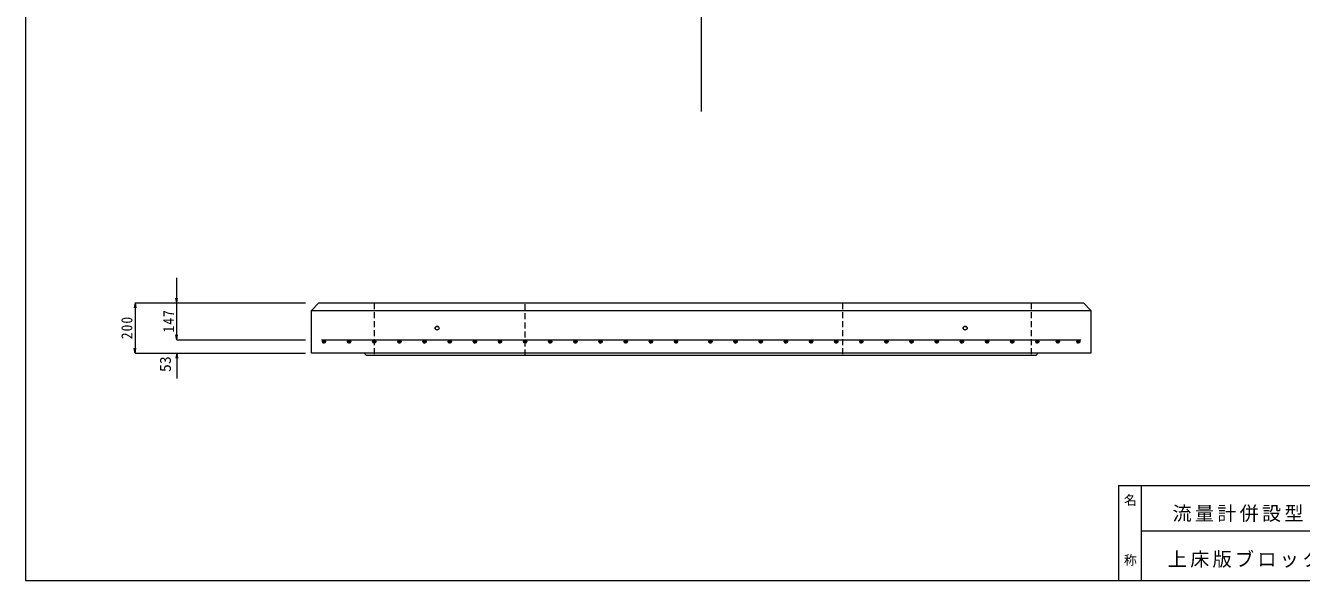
# Model space of a CAD drawing. Units: millimetres at full size, sheet at 1:20; details may follow other scales. Extents: x -10763 to 3978, y -2819 to 6691.
# Drawn here: x -3978 to 1096, y -2819 to -611 of the extents above; entities that cross this region are included whole.
import ezdxf
from ezdxf.enums import TextEntityAlignment as Align

# ---------------------------------------------------------------- set-up
doc = ezdxf.new("R2010")
doc.units = ezdxf.units.MM
doc.header["$LTSCALE"] = 20
doc.linetypes.add('DASHED1', pattern=[1.8, 1.2, -0.6])
for name, color, linetype, lineweight in [('0-0_図面枠', 4, 'Continuous', 9), ('0-3_鉄筋', 7, 'Continuous', 9), ('0-6_寸法', 4, 'Continuous', 9), ('1-0', 7, 'Continuous', 9)]:
    doc.layers.add(name, color=color, linetype=linetype, lineweight=lineweight)
doc.styles.add('@ＭＳ ゴシック', font='')
doc.styles.add('ＭＳ ゴシック', font='')
doc.styles.get('@ＭＳ ゴシック').set_extended_font_data('@MS Gothic')
doc.styles.get('ＭＳ ゴシック').set_extended_font_data('MS Gothic')

msp = doc.modelspace()

# ---------------------------------------------------------------- linework, layer by layer
at = {"layer": '0-0_図面枠', "color": 7, "linetype": 'DASHED1'}
for p, q in [((-2591.42, -1714.71), (-2591.42, -1923.71)), ((-1991.42, -1923.71), (-1991.42, -1714.71)), ((-729.42, -1714.71), (-729.42, -1923.71)), ((20.58, -1714.71), (20.58, -1923.71))]:
    msp.add_line(p, q, dxfattribs=at)
at = {"layer": '0-0_図面枠', "color": 3}
for p, q in [((228.58, -1714.71), (258.58, -1744.71)), ((-2841.42, -1744.71), (258.58, -1744.71)), ((48.58, -1914.71), (-2631.42, -1914.71))]:
    msp.add_line(p, q, dxfattribs=at)
for points in [[(-2841.42, -1744.71), (-2811.42, -1714.71), (228.58, -1714.71)], [(258.58, -1744.71), (258.58, -1914.71), (48.58, -1914.71), (39.58, -1923.71), (-2622.42, -1923.71), (-2631.42, -1914.71), (-2841.42, -1914.71), (-2841.42, -1744.71)]]:
    msp.add_lwpolyline(points, dxfattribs=at)
at = {"layer": '0-0_図面枠', "color": 7}
for centre, radius in [((-2341.42, -1814.71), 8), ((-2341.42, -1814.71), 7), ((-241.42, -1814.71), 8), ((-241.42, -1814.71), 7)]:
    msp.add_circle(centre, radius, dxfattribs=at)
at = {"layer": '0-3_鉄筋'}
for p, q in [((-1291.42, 2195.82), (-1291.42, -952.73)), ((-2797.88, -1867.53), (-2790.73, -1874.68)), ((-2797.71, -1869.82), (-2793.02, -1874.51)), ((-2797.46, -1865.83), (-2789.03, -1874.26)), ((-2796.72, -1864.45), (-2787.65, -1873.51)), ((-2795.71, -1863.34), (-2786.54, -1872.51)), ((-2794.46, -1862.47), (-2785.67, -1871.25)), ((-2792.92, -1861.89), (-2785.09, -1869.71)), ((-2790.95, -1861.73), (-2784.93, -1867.75)), ((-2787.64, -1862.92), (-2786.13, -1864.44)), ((-2697.88, -1867.53), (-2690.73, -1874.68)), ((-2697.71, -1869.82), (-2693.02, -1874.51)), ((-2697.46, -1865.83), (-2689.03, -1874.26)), ((-2696.72, -1864.45), (-2687.65, -1873.51)), ((-2695.71, -1863.34), (-2686.54, -1872.51)), ((-2694.46, -1862.47), (-2685.67, -1871.25)), ((-2692.92, -1861.89), (-2685.09, -1869.71)), ((-2690.95, -1861.73), (-2684.93, -1867.75)), ((-2687.64, -1862.92), (-2686.13, -1864.44)), ((-2597.88, -1867.53), (-2590.73, -1874.68)), ((-2597.71, -1869.82), (-2593.02, -1874.51)), ((-2597.46, -1865.83), (-2589.03, -1874.26)), ((-2596.72, -1864.45), (-2587.65, -1873.51)), ((-2595.71, -1863.34), (-2586.54, -1872.51)), ((-2594.46, -1862.47), (-2585.67, -1871.25)), ((-2592.92, -1861.89), (-2585.09, -1869.71)), ((-2590.95, -1861.73), (-2584.93, -1867.75)), ((-2587.64, -1862.92), (-2586.13, -1864.44)), ((-2497.88, -1867.53), (-2490.73, -1874.68)), ((-2497.71, -1869.82), (-2493.02, -1874.51)), ((-2497.46, -1865.83), (-2489.03, -1874.26)), ((-2496.72, -1864.45), (-2487.65, -1873.51)), ((-2495.71, -1863.34), (-2486.54, -1872.51)), ((-2494.46, -1862.47), (-2485.67, -1871.25)), ((-2492.92, -1861.89), (-2485.09, -1869.71)), ((-2490.95, -1861.73), (-2484.93, -1867.75)), ((-2487.64, -1862.92), (-2486.13, -1864.44)), ((-2397.88, -1867.53), (-2390.73, -1874.68)), ((-2397.71, -1869.82), (-2393.02, -1874.51)), ((-2397.46, -1865.83), (-2389.03, -1874.26)), ((-2396.72, -1864.45), (-2387.65, -1873.51)), ((-2395.71, -1863.34), (-2386.54, -1872.51)), ((-2394.46, -1862.47), (-2385.67, -1871.25)), ((-2392.92, -1861.89), (-2385.09, -1869.71)), ((-2390.95, -1861.73), (-2384.93, -1867.75)), ((-2387.64, -1862.92), (-2386.13, -1864.44)), ((-2297.88, -1867.53), (-2290.73, -1874.68)), ((-2297.71, -1869.82), (-2293.02, -1874.51)), ((-2297.46, -1865.83), (-2289.03, -1874.26)), ((-2296.72, -1864.45), (-2287.65, -1873.51)), ((-2295.71, -1863.34), (-2286.54, -1872.51)), ((-2294.46, -1862.47), (-2285.67, -1871.25)), ((-2292.92, -1861.89), (-2285.09, -1869.71)), ((-2290.95, -1861.73), (-2284.93, -1867.75)), ((-2287.64, -1862.92), (-2286.13, -1864.44)), ((-2197.88, -1867.53), (-2190.73, -1874.68)), ((-2197.71, -1869.82), (-2193.02, -1874.51)), ((-2197.46, -1865.83), (-2189.03, -1874.26)), ((-2196.72, -1864.45), (-2187.65, -1873.51)), ((-2195.71, -1863.34), (-2186.54, -1872.51)), ((-2194.46, -1862.47), (-2185.67, -1871.25)), ((-2192.92, -1861.89), (-2185.09, -1869.71)), ((-2190.95, -1861.73), (-2184.93, -1867.75)), ((-2187.64, -1862.92), (-2186.13, -1864.44)), ((-2097.88, -1867.53), (-2090.73, -1874.68)), ((-2097.71, -1869.82), (-2093.02, -1874.51)), ((-2097.46, -1865.83), (-2089.03, -1874.26)), ((-2096.72, -1864.45), (-2087.65, -1873.51)), ((-2095.71, -1863.34), (-2086.54, -1872.51)), ((-2094.46, -1862.47), (-2085.67, -1871.25)), ((-2092.92, -1861.89), (-2085.09, -1869.71)), ((-2090.95, -1861.73), (-2084.93, -1867.75)), ((-2087.64, -1862.92), (-2086.13, -1864.44)), ((-1997.88, -1867.53), (-1990.73, -1874.68)), ((-1997.71, -1869.82), (-1993.02, -1874.51)), ((-1997.46, -1865.83), (-1989.03, -1874.26)), ((-1996.72, -1864.45), (-1987.65, -1873.51)), ((-1995.71, -1863.34), (-1986.54, -1872.51)), ((-1994.46, -1862.47), (-1985.67, -1871.25)), ((-1992.92, -1861.89), (-1985.09, -1869.71)), ((-1990.95, -1861.73), (-1984.93, -1867.75)), ((-1987.64, -1862.92), (-1986.13, -1864.44)), ((-1897.88, -1867.53), (-1890.73, -1874.68)), ((-1897.71, -1869.82), (-1893.02, -1874.51)), ((-1897.46, -1865.83), (-1889.03, -1874.26)), ((-1896.72, -1864.45), (-1887.65, -1873.51)), ((-1895.71, -1863.34), (-1886.54, -1872.51)), ((-1894.46, -1862.47), (-1885.67, -1871.25)), ((-1892.92, -1861.89), (-1885.09, -1869.71)), ((-1890.95, -1861.73), (-1884.93, -1867.75)), ((-1887.64, -1862.92), (-1886.13, -1864.44)), ((-1797.88, -1867.53), (-1790.73, -1874.68)), ((-1797.71, -1869.82), (-1793.02, -1874.51)), ((-1797.46, -1865.83), (-1789.03, -1874.26)), ((-1796.72, -1864.45), (-1787.65, -1873.51)), ((-1795.71, -1863.34), (-1786.54, -1872.51)), ((-1794.46, -1862.47), (-1785.67, -1871.25)), ((-1792.92, -1861.89), (-1785.09, -1869.71)), ((-1790.95, -1861.73), (-1784.93, -1867.75)), ((-1787.64, -1862.92), (-1786.13, -1864.44)), ((-1697.88, -1867.53), (-1690.73, -1874.68)), ((-1697.71, -1869.82), (-1693.02, -1874.51)), ((-1697.46, -1865.83), (-1689.03, -1874.26)), ((-1696.72, -1864.45), (-1687.65, -1873.51)), ((-1695.71, -1863.34), (-1686.54, -1872.51)), ((-1694.46, -1862.47), (-1685.67, -1871.25)), ((-1692.92, -1861.89), (-1685.09, -1869.71)), ((-1690.95, -1861.73), (-1684.93, -1867.75)), ((-1687.64, -1862.92), (-1686.13, -1864.44)), ((-1597.88, -1867.53), (-1590.73, -1874.68)), ((-1597.71, -1869.82), (-1593.02, -1874.51)), ((-1597.46, -1865.83), (-1589.03, -1874.26)), ((-1596.72, -1864.45), (-1587.65, -1873.51)), ((-1595.71, -1863.34), (-1586.54, -1872.51)), ((-1594.46, -1862.47), (-1585.67, -1871.25)), ((-1592.92, -1861.89), (-1585.09, -1869.71)), ((-1590.95, -1861.73), (-1584.93, -1867.75)), ((-1587.64, -1862.92), (-1586.13, -1864.44)), ((-1497.88, -1867.53), (-1490.73, -1874.68)), ((-1497.71, -1869.82), (-1493.02, -1874.51)), ((-1497.46, -1865.83), (-1489.03, -1874.26)), ((-1496.72, -1864.45), (-1487.65, -1873.51)), ((-1495.71, -1863.34), (-1486.54, -1872.51)), ((-1494.46, -1862.47), (-1485.67, -1871.25)), ((-1492.92, -1861.89), (-1485.09, -1869.71)), ((-1490.95, -1861.73), (-1484.93, -1867.75)), ((-1487.64, -1862.92), (-1486.13, -1864.44)), ((-1397.88, -1867.53), (-1390.73, -1874.68)), ((-1397.71, -1869.82), (-1393.02, -1874.51)), ((-1397.46, -1865.83), (-1389.03, -1874.26)), ((-1396.72, -1864.45), (-1387.65, -1873.51)), ((-1395.71, -1863.34), (-1386.54, -1872.51)), ((-1394.46, -1862.47), (-1385.67, -1871.25)), ((-1392.92, -1861.89), (-1385.09, -1869.71)), ((-1390.95, -1861.73), (-1384.93, -1867.75)), ((-1387.64, -1862.92), (-1386.13, -1864.44)), ((-1260.88, -1867.53), (-1253.73, -1874.68)), ((-1260.71, -1869.82), (-1256.02, -1874.51)), ((-1260.46, -1865.83), (-1252.03, -1874.26)), ((-1259.72, -1864.45), (-1250.65, -1873.51)), ((-1258.71, -1863.34), (-1249.54, -1872.51)), ((-1257.46, -1862.47), (-1248.67, -1871.25)), ((-1255.92, -1861.89), (-1248.09, -1869.71)), ((-1253.95, -1861.73), (-1247.93, -1867.75)), ((-1250.64, -1862.92), (-1249.13, -1864.44)), ((-1160.88, -1867.53), (-1153.73, -1874.68)), ((-1160.71, -1869.82), (-1156.02, -1874.51)), ((-1160.46, -1865.83), (-1152.03, -1874.26)), ((-1159.72, -1864.45), (-1150.65, -1873.51)), ((-1158.71, -1863.34), (-1149.54, -1872.51)), ((-1157.46, -1862.47), (-1148.67, -1871.25)), ((-1155.92, -1861.89), (-1148.09, -1869.71)), ((-1153.95, -1861.73), (-1147.93, -1867.75)), ((-1150.64, -1862.92), (-1149.13, -1864.44)), ((-1060.88, -1867.53), (-1053.73, -1874.68)), ((-1060.71, -1869.82), (-1056.02, -1874.51)), ((-1060.46, -1865.83), (-1052.03, -1874.26)), ((-1059.72, -1864.45), (-1050.65, -1873.51)), ((-1058.71, -1863.34), (-1049.54, -1872.51)), ((-1057.46, -1862.47), (-1048.67, -1871.25)), ((-1055.92, -1861.89), (-1048.09, -1869.71)), ((-1053.95, -1861.73), (-1047.93, -1867.75)), ((-1050.64, -1862.92), (-1049.13, -1864.44)), ((-960.88, -1867.53), (-953.73, -1874.68)), ((-960.71, -1869.82), (-956.02, -1874.51)), ((-960.46, -1865.83), (-952.03, -1874.26)), ((-959.72, -1864.45), (-950.65, -1873.51)), ((-958.71, -1863.34), (-949.54, -1872.51)), ((-957.46, -1862.47), (-948.67, -1871.25)), ((-955.92, -1861.89), (-948.09, -1869.71)), ((-953.95, -1861.73), (-947.93, -1867.75)), ((-950.64, -1862.92), (-949.13, -1864.44)), ((-860.88, -1867.53), (-853.73, -1874.68)), ((-860.71, -1869.82), (-856.02, -1874.51)), ((-860.46, -1865.83), (-852.03, -1874.26)), ((-859.72, -1864.45), (-850.65, -1873.51)), ((-858.71, -1863.34), (-849.54, -1872.51)), ((-857.46, -1862.47), (-848.67, -1871.25)), ((-855.92, -1861.89), (-848.09, -1869.71)), ((-853.95, -1861.73), (-847.93, -1867.75)), ((-850.64, -1862.92), (-849.13, -1864.44)), ((-760.88, -1867.53), (-753.73, -1874.68)), ((-760.71, -1869.82), (-756.02, -1874.51)), ((-760.46, -1865.83), (-752.03, -1874.26)), ((-759.72, -1864.45), (-750.65, -1873.51)), ((-758.71, -1863.34), (-749.54, -1872.51)), ((-757.46, -1862.47), (-748.67, -1871.25)), ((-755.92, -1861.89), (-748.09, -1869.71)), ((-753.95, -1861.73), (-747.93, -1867.75)), ((-750.64, -1862.92), (-749.13, -1864.44)), ((-660.88, -1867.53), (-653.73, -1874.68)), ((-660.71, -1869.82), (-656.02, -1874.51)), ((-660.46, -1865.83), (-652.03, -1874.26)), ((-659.72, -1864.45), (-650.65, -1873.51)), ((-658.71, -1863.34), (-649.54, -1872.51)), ((-657.46, -1862.47), (-648.67, -1871.25)), ((-655.92, -1861.89), (-648.09, -1869.71)), ((-653.95, -1861.73), (-647.93, -1867.75)), ((-650.64, -1862.92), (-649.13, -1864.44)), ((-560.88, -1867.53), (-553.73, -1874.68)), ((-560.71, -1869.82), (-556.02, -1874.51)), ((-560.46, -1865.83), (-552.03, -1874.26)), ((-559.72, -1864.45), (-550.65, -1873.51)), ((-558.71, -1863.34), (-549.54, -1872.51)), ((-557.46, -1862.47), (-548.67, -1871.25)), ((-555.92, -1861.89), (-548.09, -1869.71)), ((-553.95, -1861.73), (-547.93, -1867.75)), ((-550.64, -1862.92), (-549.13, -1864.44)), ((-460.88, -1867.53), (-453.73, -1874.68)), ((-460.71, -1869.82), (-456.02, -1874.51)), ((-460.46, -1865.83), (-452.03, -1874.26)), ((-459.72, -1864.45), (-450.65, -1873.51)), ((-458.71, -1863.34), (-449.54, -1872.51)), ((-457.46, -1862.47), (-448.67, -1871.25)), ((-455.92, -1861.89), (-448.09, -1869.71)), ((-453.95, -1861.73), (-447.93, -1867.75)), ((-450.64, -1862.92), (-449.13, -1864.44)), ((-360.88, -1867.53), (-353.73, -1874.68)), ((-360.71, -1869.82), (-356.02, -1874.51)), ((-360.46, -1865.83), (-352.03, -1874.26)), ((-359.72, -1864.45), (-350.65, -1873.51)), ((-358.71, -1863.34), (-349.54, -1872.51)), ((-357.46, -1862.47), (-348.67, -1871.25)), ((-355.92, -1861.89), (-348.09, -1869.71)), ((-353.95, -1861.73), (-347.93, -1867.75)), ((-350.64, -1862.92), (-349.13, -1864.44)), ((-260.88, -1867.53), (-253.73, -1874.68)), ((-260.71, -1869.82), (-256.02, -1874.51)), ((-260.46, -1865.83), (-252.03, -1874.26)), ((-259.72, -1864.45), (-250.65, -1873.51)), ((-258.71, -1863.34), (-249.54, -1872.51)), ((-257.46, -1862.47), (-248.67, -1871.25)), ((-255.92, -1861.89), (-248.09, -1869.71)), ((-253.95, -1861.73), (-247.93, -1867.75)), ((-250.64, -1862.92), (-249.13, -1864.44)), ((-160.88, -1867.53), (-153.73, -1874.68)), ((-160.71, -1869.82), (-156.02, -1874.51)), ((-160.46, -1865.83), (-152.03, -1874.26)), ((-159.72, -1864.45), (-150.65, -1873.51)), ((-158.71, -1863.34), (-149.54, -1872.51)), ((-157.46, -1862.47), (-148.67, -1871.25)), ((-155.92, -1861.89), (-148.09, -1869.71)), ((-153.95, -1861.73), (-147.93, -1867.75)), ((-150.64, -1862.92), (-149.13, -1864.44)), ((-60.88, -1867.53), (-53.73, -1874.68)), ((-60.71, -1869.82), (-56.02, -1874.51)), ((-60.46, -1865.83), (-52.03, -1874.26)), ((-59.72, -1864.45), (-50.65, -1873.51)), ((-58.71, -1863.34), (-49.54, -1872.51)), ((-57.46, -1862.47), (-48.67, -1871.25)), ((-55.92, -1861.89), (-48.09, -1869.71)), ((-53.95, -1861.73), (-47.93, -1867.75)), ((-50.64, -1862.92), (-49.13, -1864.44)), ((39.12, -1867.53), (46.27, -1874.68)), ((39.29, -1869.82), (43.98, -1874.51)), ((39.54, -1865.83), (47.97, -1874.26)), ((40.28, -1864.45), (49.35, -1873.51)), ((41.29, -1863.34), (50.46, -1872.51)), ((42.54, -1862.47), (51.33, -1871.25)), ((44.08, -1861.89), (51.91, -1869.71)), ((46.05, -1861.73), (52.07, -1867.75)), ((49.36, -1862.92), (50.87, -1864.44)), ((120.62, -1867.53), (127.77, -1874.68)), ((120.79, -1869.82), (125.48, -1874.51)), ((121.04, -1865.83), (129.47, -1874.26)), ((121.78, -1864.45), (130.85, -1873.51)), ((122.79, -1863.34), (131.96, -1872.51)), ((124.04, -1862.47), (132.83, -1871.25)), ((125.58, -1861.89), (133.41, -1869.71)), ((127.55, -1861.73), (133.57, -1867.75)), ((130.86, -1862.92), (132.37, -1864.44)), ((202.12, -1867.53), (209.27, -1874.68)), ((202.29, -1869.82), (206.98, -1874.51)), ((202.54, -1865.83), (210.97, -1874.26)), ((203.28, -1864.45), (212.35, -1873.51)), ((204.29, -1863.34), (213.46, -1872.51)), ((205.54, -1862.47), (214.33, -1871.25)), ((207.08, -1861.89), (214.91, -1869.71)), ((209.05, -1861.73), (215.07, -1867.75)), ((212.36, -1862.92), (213.87, -1864.44))]:
    msp.add_line(p, q, dxfattribs=at)
at = {"layer": '0-3_鉄筋', "color": 2}
msp.add_line((-2801.42, -1861.71), (218.58, -1861.71), dxfattribs=at)
for centre in [(-2791.42, -1868.21), (-2691.42, -1868.21), (-2591.42, -1868.21), (-2491.42, -1868.21), (-2391.42, -1868.21), (-2291.42, -1868.21), (-2191.42, -1868.21), (-2091.42, -1868.21), (-1991.42, -1868.21), (-1891.42, -1868.21), (-1791.42, -1868.21), (-1691.42, -1868.21), (-1591.42, -1868.21), (-1491.42, -1868.21), (-1391.42, -1868.21), (-1254.42, -1868.21), (-1154.42, -1868.21), (-1054.42, -1868.21), (-954.42, -1868.21), (-854.42, -1868.21), (-754.42, -1868.21), (-654.42, -1868.21), (-554.42, -1868.21), (-454.42, -1868.21), (-354.42, -1868.21), (-254.42, -1868.21), (-154.42, -1868.21), (-54.42, -1868.21), (45.58, -1868.21), (127.08, -1868.21), (208.58, -1868.21)]:
    msp.add_circle(centre, 6.5, dxfattribs=at)
at = {"layer": '0-6_寸法'}
for p, q in [((-3377.28, -1714.71), (-3377.28, -1614.71)), ((-3542.89, -1714.71), (-3546.36, -1734.41)), ((-3542.89, -1714.71), (-3542.89, -1914.71)), ((-3542.89, -1714.71), (-3539.42, -1734.41)), ((-3542.89, -1714.71), (-3377.28, -1714.71)), ((-3377.28, -1714.71), (-3380.76, -1695.02)), ((-3377.28, -1714.71), (-2864.86, -1714.71)), ((-3377.28, -1861.71), (-3377.28, -1761.71)), ((-3377.28, -1861.71), (-3380.76, -1842.02)), ((-3377.28, -1861.71), (-3373.81, -1842.02)), ((-3377.28, -1861.71), (-2864.86, -1861.71)), ((-3542.89, -1914.71), (-3546.36, -1895.02)), ((-3542.89, -1914.71), (-3539.42, -1895.02)), ((-3542.89, -1914.71), (-3377.28, -1914.71)), ((-3377.28, -1914.71), (-3380.76, -1934.41)), ((-3377.28, -1914.71), (-3377.28, -2014.71)), ((-3377.28, -1914.71), (-3373.81, -1934.41)), ((-3377.28, -1914.71), (-2864.86, -1914.71))]:
    msp.add_line(p, q, dxfattribs=at)
msp.add_lwpolyline([(-3377.28, -1861.71), (-3377.28, -1714.71), (-3373.81, -1695.02)], dxfattribs=at)
at = {"layer": '1-0', "color": 5}
for p, q in [((-3978.45, 2818.65), (-3978.45, -2818.65)), ((-3978.45, -2818.65), (3978.45, -2818.65))]:
    msp.add_line(p, q, dxfattribs=at)
at = {"layer": '1-0', "color": 2}
for p, q in [((368.45, -2440.65), (368.45, -2818.65)), ((368.45, -2440.65), (3978.45, -2440.65)), ((458.45, -2440.65), (458.45, -2818.65)), ((458.45, -2620.65), (1548.45, -2620.65)), ((468.45, -2818.65), (3978.45, -2818.65))]:
    msp.add_line(p, q, dxfattribs=at)

# ---------------------------------------------------------------- texts
at = {"layer": '0-6_寸法', "color": 7, "style": 'ＭＳ ゴシック', "width": 1.05}
msp.add_text('53', height=43.99, rotation=90, dxfattribs=at).set_placement((-3387.28, -1989.55), align=Align.BOTTOM_LEFT)
at = {"layer": '0-6_寸法', "color": 7, "char_height": 43.99, "attachment_point": 7, "rotation": 90, "style": 'ＭＳ ゴシック'}
for s, insert in [('\\T1.15;\\W0.9;200', (-3552.89, -1858.71)), ('\\T1.15;\\W0.9;147', (-3387.28, -1832.21))]:
    msp.add_mtext(s, dxfattribs=dict(at, insert=insert))
at = {"layer": '1-0', "insert": (391.39, -2472.65), "char_height": 37.39, "attachment_point": 7, "rotation": 270, "style": '@ＭＳ ゴシック'}
msp.add_mtext('\\T1.17;名\u3000\u3000\u3000称', dxfattribs=at)
at = {"layer": '1-0', "char_height": 55.76, "attachment_point": 7, "style": 'ＭＳ ゴシック'}
for s, insert in [('\\T1.17;流量計併設型\u3000Ⅰ型', (583.09, -2586.19)), ('\\T1.17;上床版ブロック配筋図', (564.63, -2768.42))]:
    msp.add_mtext(s, dxfattribs=dict(at, insert=insert))

doc.saveas('drawing.dxf')
